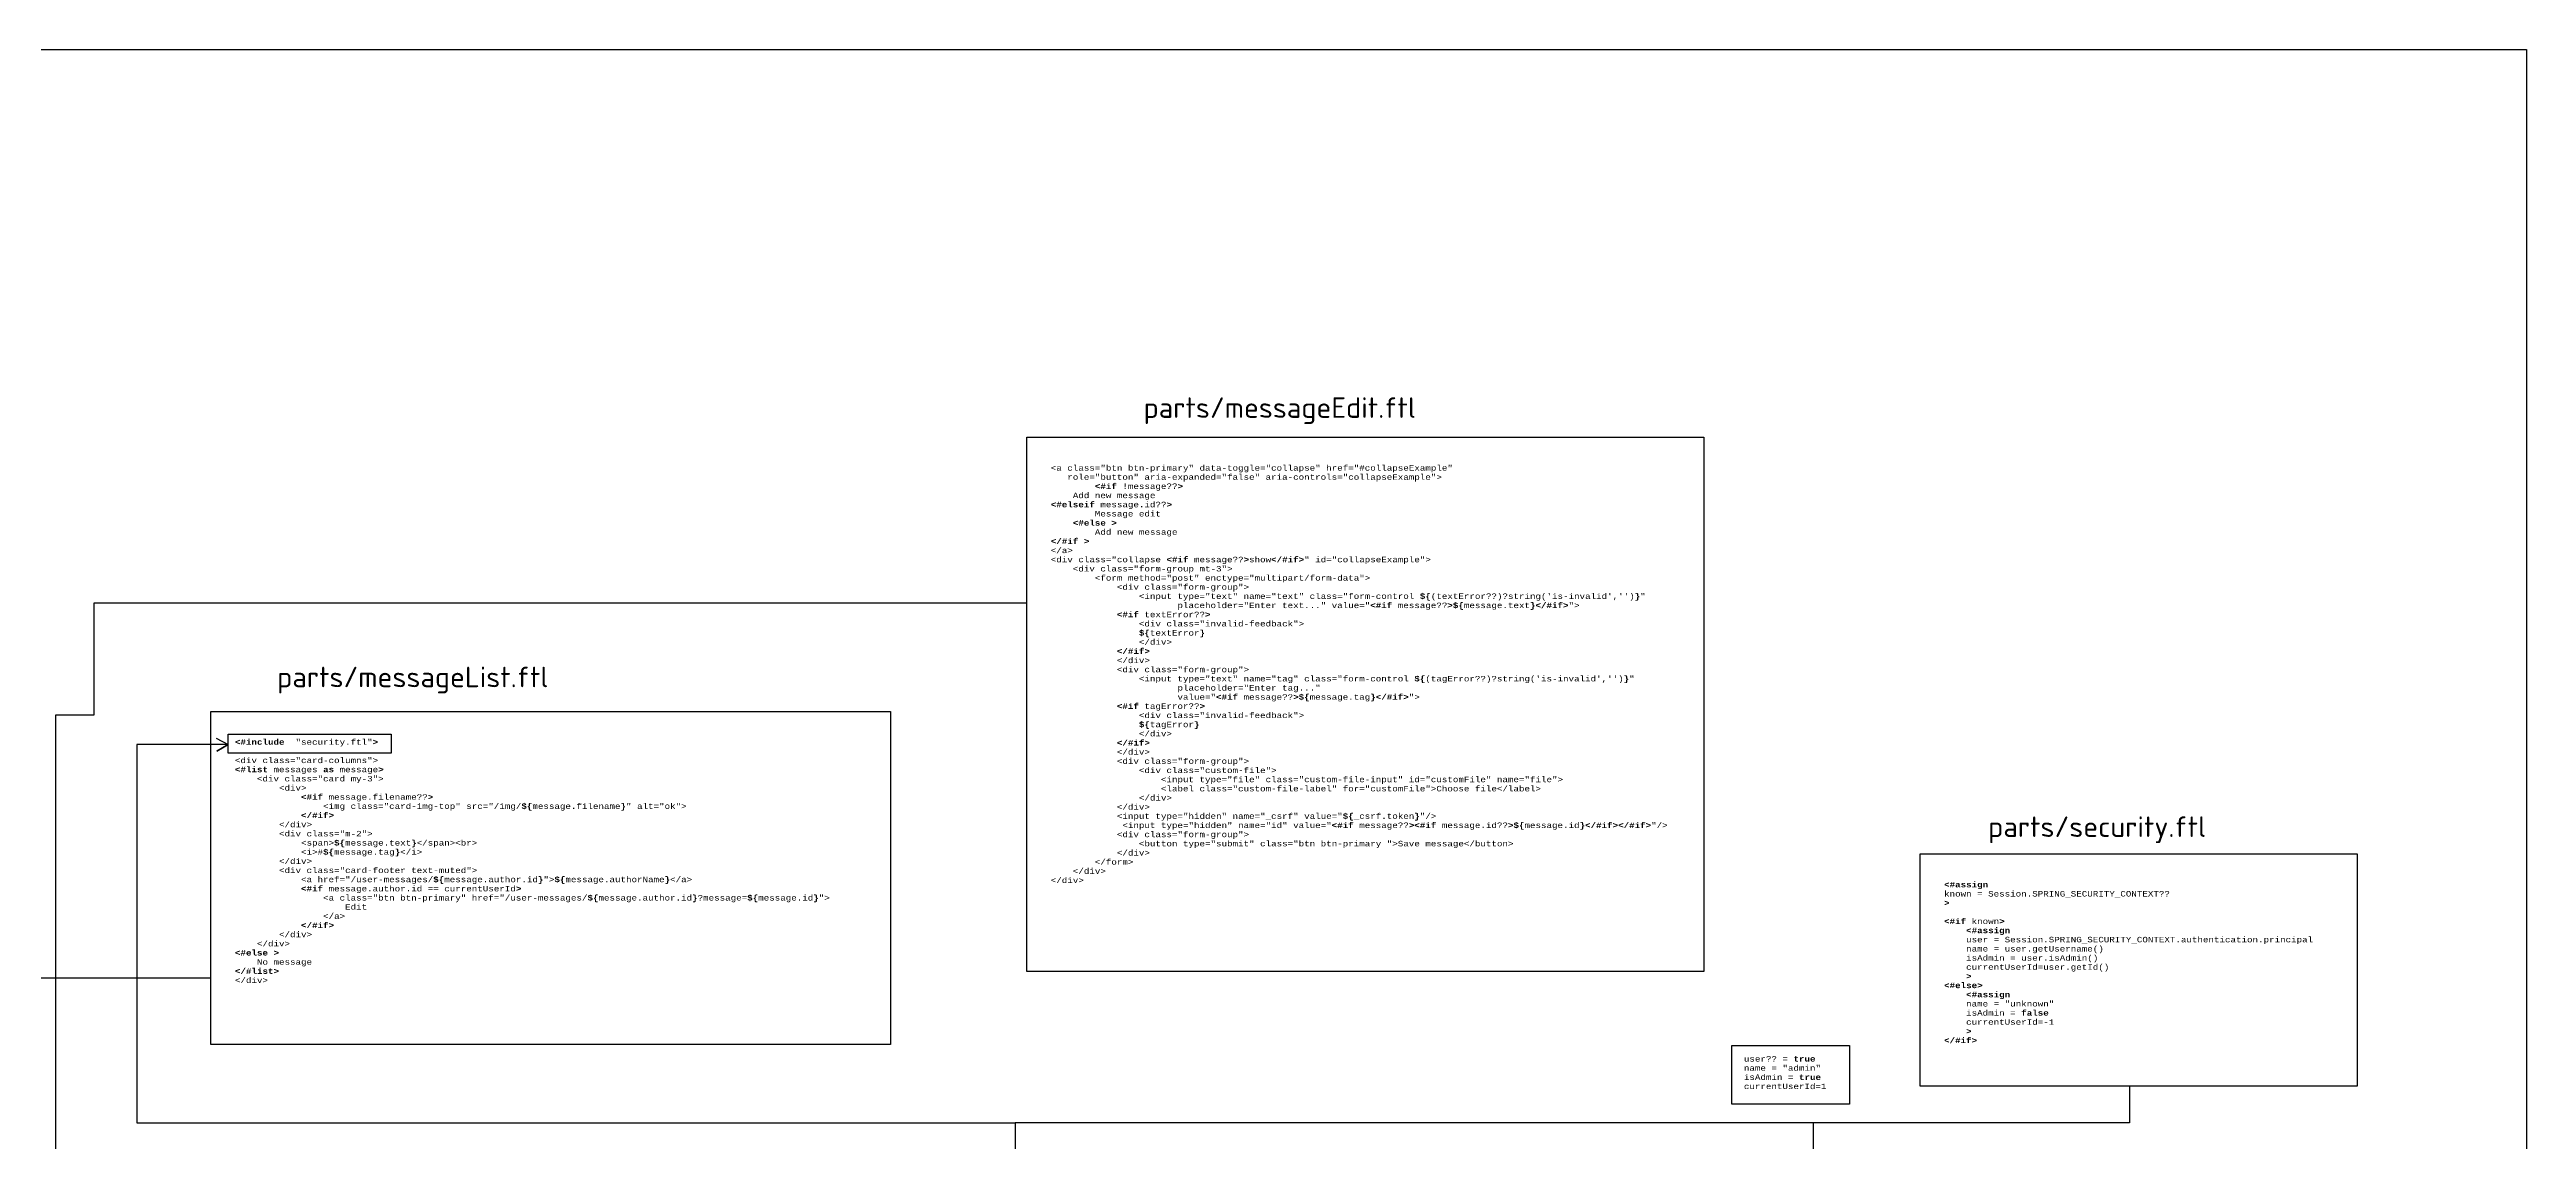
# Model space of a CAD drawing. Header units: millimetres. Extents: x 4539 to 8258, y 1617 to 3785.
# Drawn here: x 7413 to 8258, y 2363 to 2735 of the extents above; entities that cross this region are included whole.
import ezdxf

# ---------------------------------------------------------------- set-up
doc = ezdxf.new("R2010")
doc.units = ezdxf.units.MM
doc.styles.get("Standard").update_dxf_attribs({"font": 'arial.ttf'})

msp = doc.modelspace()

# ---------------------------------------------------------------- linework, layer by layer
at = {"color": 4, "lineweight": 30}
msp.add_lwpolyline([(6762.55, 2735.07), (8257.76, 2735.07), (8257.76, 1871.78), (6762.55, 1871.78)], close=True, dxfattribs=at)
at = {"color": 64, "lineweight": 30}
for points in [[(7746.13, 2602.82), (7977.16, 2602.82), (7977.16, 2420.55), (7746.13, 2420.55)], [(7467.81, 2509.31), (7699.71, 2509.31), (7699.71, 2395.65), (7467.81, 2395.65)]]:
    msp.add_lwpolyline(points, close=True, dxfattribs=at)
for points in [[(7746.13, 2546.28), (7427.93, 2546.28), (7427.93, 2508.05), (7414.79, 2508.05), (7414.79, 2310.29), (7043.62, 2310.29), (7043.62, 2147.3), (7037.38, 2160.75), (7043.62, 2147.3), (7051.46, 2160.55)], [(7467.81, 2418.26), (7385.5, 2418.26), (7385.5, 2335.1), (7010.13, 2335.1), (7010.13, 2147.3), (7003.12, 2161.93), (7010.13, 2147.3), (7016.99, 2161.46)]]:
    msp.add_lwpolyline(points, dxfattribs=at)
at = {"color": 2, "lineweight": 30}
for points in [[(7473.76, 2501.59), (7529.31, 2501.59), (7529.31, 2495.01), (7473.76, 2495.01)], [(8050.87, 2460.67), (8200.02, 2460.67), (8200.02, 2381.5), (8050.87, 2381.5)], [(7986.73, 2395.32), (8026.82, 2395.32), (8026.82, 2375.28), (7986.73, 2375.28)]]:
    msp.add_lwpolyline(points, close=True, dxfattribs=at)
for points in [[(7469.6, 2500.12), (7473.76, 2498.04), (7469.88, 2495.76), (7473.76, 2498.04), (7442.53, 2498.04), (7442.53, 2368.97), (7742.23, 2368.97)], [(8122.39, 2381.5), (8122.39, 2368.97), (7742.23, 2368.97)], [(7742.23, 2368.97), (7742.23, 2339.3), (7739.21, 2344.85), (7742.23, 2339.3), (7745.55, 2344.58)], [(8014.43, 2368.97), (8014.43, 2339.3), (8011.42, 2344.85), (8014.43, 2339.3), (8017.76, 2344.58)]]:
    msp.add_lwpolyline(points, dxfattribs=at)

# ---------------------------------------------------------------- texts
at = {"attachment_point": 1}
for s, width, insert, char_height in [('{\\fISOCPEUR|b0|i0|c0|p34;parts/messageEdit.ftl}', 101.5882, (7785.97, 2616.43), 7), ('{\\fCourier New|b0|i0|c204|p49;\\H0.75x;\\C43;\\c6995944;<a \\C9;\\c12237498;class=\\C73;\\c6406821;"btn btn-primary" \\C9;\\c12237498;data-toggle=\\C73;\\c6406821;"collapse" \\C9;\\c12237498;href=\\C73;\\c6406821;"#collapseExample"^J   \\C9;\\c12237498;role=\\C73;\\c6406821;"button" \\C9;\\c12237498;aria-expanded=\\C73;\\c6406821;"false" \\C9;\\c12237498;aria-controls=\\C73;\\c6406821;"collapseExample"\\C43;\\c6995944;>^J        \\fCourier New|b1|i0|c204|p49;\\C23;\\c3307724;<#if \\fCourier New|b0|i0|c204|p49;\\C153;\\c12293992;!\\C9;\\c13023145;message\\C153;\\c12293992;??\\fCourier New|b1|i0|c204|p49;\\C23;\\c3307724;>^J    \\fCourier New|b0|i0|c204|p49;\\C9;\\c13023145;Add new message^J\\fCourier New|b1|i0|c204|p49;\\C23;\\c3307724;<#elseif \\fCourier New|b0|i0|c204|p49;\\C9;\\c13023145;message.id\\C153;\\c12293992;??\\fCourier New|b1|i0|c204|p49;\\C23;\\c3307724;>^J        \\fCourier New|b0|i0|c204|p49;\\C9;\\c13023145;Message edit^J    \\fCourier New|b1|i0|c204|p49;\\C23;\\c3307724;<#else >^J        \\fCourier New|b0|i0|c204|p49;\\C9;\\c13023145;Add new message^J\\fCourier New|b1|i0|c204|p49;\\C23;\\c3307724;</#if >\\P\\fCourier New|b0|i0|c204|p49;\\C43;\\c6995944;</a>^J<div \\C9;\\c12237498;class=\\C73;\\c6406821;"collapse \\fCourier New|b1|i0|c204|p49;\\C23;\\c3307724;<#if \\fCourier New|b0|i0|c204|p49;\\C9;\\c13023145;message\\C153;\\c12293992;??\\fCourier New|b1|i0|c204|p49;\\C23;\\c3307724;>\\fCourier New|b0|i0|c204|p49;\\C73;\\c6406821;show\\fCourier New|b1|i0|c204|p49;\\C23;\\c3307724;</#if>\\fCourier New|b0|i0|c204|p49;\\C73;\\c6406821;" \\C9;\\c12237498;id=\\C73;\\c6406821;"collapseExample"\\C43;\\c6995944;>^J    <div \\C9;\\c12237498;class=\\C73;\\c6406821;"form-group mt-3"\\C43;\\c6995944;>^J        <form \\C9;\\c12237498;method=\\C73;\\c6406821;"post" \\C9;\\c12237498;enctype=\\C73;\\c6406821;"multipart/form-data"\\C43;\\c6995944;>^J            <div \\C9;\\c12237498;class=\\C73;\\c6406821;"form-group"\\C43;\\c6995944;>^J                <input \\C9;\\c12237498;type=\\C73;\\c6406821;"text" \\C9;\\c12237498;name=\\C73;\\c6406821;"text" \\C9;\\c12237498;class=\\C73;\\c6406821;"form-control \\fCourier New|b1|i0|c204|p49;\\C23;\\c3307724;$\\{\\fCourier New|b0|i0|c204|p49;\\C9;\\c13023145;(textError\\C153;\\c12293992;??\\C9;\\c13023145;)\\C153;\\c12293992;?\\C9;\\c13023145;string(\\C75;\\c5867370;\'is-invalid\'\\C23;\\c3307724;,\\C75;\\c5867370;\'\'\\C9;\\c13023145;)\\fCourier New|b1|i0|c204|p49;\\C23;\\c3307724;\\}\\fCourier New|b0|i0|c204|p49;\\C73;\\c6406821;"^J                       \\C9;\\c12237498;placeholder=\\C73;\\c6406821;"Enter text..." \\C9;\\c12237498;value=\\C73;\\c6406821;"\\fCourier New|b1|i0|c204|p49;\\C23;\\c3307724;<#if \\fCourier New|b0|i0|c204|p49;\\C9;\\c13023145;message\\C153;\\c12293992;??\\fCourier New|b1|i0|c204|p49;\\C23;\\c3307724;>$\\{\\fCourier New|b0|i0|c204|p49;\\C9;\\c13023145;message.text\\fCourier New|b1|i0|c204|p49;\\C23;\\c3307724;\\}</#if>\\fCourier New|b0|i0|c204|p49;\\C73;\\c6406821;"\\C43;\\c6995944;>^J            \\fCourier New|b1|i0|c204|p49;\\C23;\\c3307724;<#if \\fCourier New|b0|i0|c204|p49;\\C9;\\c13023145;textError\\C153;\\c12293992;??\\fCourier New|b1|i0|c204|p49;\\C23;\\c3307724;>^J                \\fCourier New|b0|i0|c204|p49;\\C43;\\c6995944;<div \\C9;\\c12237498;class=\\C73;\\c6406821;"invalid-feedback"\\C43;\\c6995944;>^J                \\fCourier New|b1|i0|c204|p49;\\C23;\\c3307724;$\\{\\fCourier New|b0|i0|c204|p49;\\C9;\\c13023145;textError\\fCourier New|b1|i0|c204|p49;\\C23;\\c3307724;\\}^J                \\fCourier New|b0|i0|c204|p49;\\C43;\\c6995944;</div>^J            \\fCourier New|b1|i0|c204|p49;\\C23;\\c3307724;</#if>^J            \\fCourier New|b0|i0|c204|p49;\\C43;\\c6995944;</div>^J            <div \\C9;\\c12237498;class=\\C73;\\c6406821;"form-group"\\C43;\\c6995944;>^J                <input \\C9;\\c12237498;type=\\C73;\\c6406821;"text" \\C9;\\c12237498;name=\\C73;\\c6406821;"tag" \\C9;\\c12237498;class=\\C73;\\c6406821;"form-control \\fCourier New|b1|i0|c204|p49;\\C23;\\c3307724;$\\{\\fCourier New|b0|i0|c204|p49;\\C9;\\c13023145;(tagError\\C153;\\c12293992;??\\C9;\\c13023145;)\\C153;\\c12293992;?\\C9;\\c13023145;string(\\C75;\\c5867370;\'is-invalid\'\\C23;\\c3307724;,\\C75;\\c5867370;\'\'\\C9;\\c13023145;)\\fCourier New|b1|i0|c204|p49;\\C23;\\c3307724;\\}\\fCourier New|b0|i0|c204|p49;\\C73;\\c6406821;"^J                       \\C9;\\c12237498;placeholder=\\C73;\\c6406821;"Enter tag..."^J                       \\C9;\\c12237498;value=\\C73;\\c6406821;"\\fCourier New|b1|i0|c204|p49;\\C23;\\c3307724;<#if \\fCourier New|b0|i0|c204|p49;\\C9;\\c13023145;message\\C153;\\c12293992;??\\fCourier New|b1|i0|c204|p49;\\C23;\\c3307724;>$\\{\\fCourier New|b0|i0|c204|p49;\\C9;\\c13023145;message.tag\\fCourier New|b1|i0|c204|p49;\\C23;\\c3307724;\\}</#if>\\fCourier New|b0|i0|c204|p49;\\C73;\\c6406821;"\\C43;\\c6995944;>^J            \\fCourier New|b1|i0|c204|p49;\\C23;\\c3307724;<#if \\fCourier New|b0|i0|c204|p49;\\C9;\\c13023145;tagError\\C153;\\c12293992;??\\fCourier New|b1|i0|c204|p49;\\C23;\\c3307724;>^J                \\fCourier New|b0|i0|c204|p49;\\C43;\\c6995944;<div \\C9;\\c12237498;class=\\C73;\\c6406821;"invalid-feedback"\\C43;\\c6995944;>^J                \\fCourier New|b1|i0|c204|p49;\\C23;\\c3307724;$\\{\\fCourier New|b0|i0|c204|p49;\\C9;\\c13023145;tagError\\fCourier New|b1|i0|c204|p49;\\C23;\\c3307724;\\}^J                \\fCourier New|b0|i0|c204|p49;\\C43;\\c6995944;</div>^J            \\fCourier New|b1|i0|c204|p49;\\C23;\\c3307724;</#if>^J            \\fCourier New|b0|i0|c204|p49;\\C43;\\c6995944;</div>^J            <div \\C9;\\c12237498;class=\\C73;\\c6406821;"form-group"\\C43;\\c6995944;>^J                <div \\C9;\\c12237498;class=\\C73;\\c6406821;"custom-file"\\C43;\\c6995944;>^J                    <input \\C9;\\c12237498;type=\\C73;\\c6406821;"file" \\C9;\\c12237498;class=\\C73;\\c6406821;"custom-file-input" \\C9;\\c12237498;id=\\C73;\\c6406821;"customFile" \\C9;\\c12237498;name=\\C73;\\c6406821;"file"\\C43;\\c6995944;>^J                    <label \\C9;\\c12237498;class=\\C73;\\c6406821;"custom-file-label" \\C9;\\c12237498;for=\\C73;\\c6406821;"customFile"\\C43;\\c6995944;>\\C9;\\c13023145;Choose file\\C43;\\c6995944;</label>^J                </div>^J            </div>^J            <input \\C9;\\c12237498;type=\\C73;\\c6406821;"hidden" \\C9;\\c12237498;name=\\C73;\\c6406821;"_csrf" \\C9;\\c12237498;value=\\C73;\\c6406821;"\\fCourier New|b1|i0|c204|p49;\\C23;\\c3307724;$\\{\\fCourier New|b0|i0|c204|p49;\\C9;\\c13023145;_csrf.token\\fCourier New|b1|i0|c204|p49;\\C23;\\c3307724;\\}\\fCourier New|b0|i0|c204|p49;\\C73;\\c6406821;"\\C43;\\c6995944;/>^J             <input \\C9;\\c12237498;type=\\C73;\\c6406821;"hidden" \\C9;\\c12237498;name=\\C73;\\c6406821;"id" \\C9;\\c12237498;value=\\C73;\\c6406821;"\\fCourier New|b1|i0|c204|p49;\\C23;\\c3307724;<#if \\fCourier New|b0|i0|c204|p49;\\C9;\\c13023145;message\\C153;\\c12293992;??\\fCourier New|b1|i0|c204|p49;\\C23;\\c3307724;><#if \\fCourier New|b0|i0|c204|p49;\\C9;\\c13023145;message.id\\C153;\\c12293992;??\\fCourier New|b1|i0|c204|p49;\\C23;\\c3307724;>$\\{\\fCourier New|b0|i0|c204|p49;\\C9;\\c13023145;message.id\\fCourier New|b1|i0|c204|p49;\\C23;\\c3307724;\\}</#if></#if>\\fCourier New|b0|i0|c204|p49;\\C73;\\c6406821;"\\C43;\\c6995944;/>^J            <div \\C9;\\c12237498;class=\\C73;\\c6406821;"form-group"\\C43;\\c6995944;>^J                <button \\C9;\\c12237498;type=\\C73;\\c6406821;"submit" \\C9;\\c12237498;class=\\C73;\\c6406821;"btn btn-primary "\\C43;\\c6995944;>\\C9;\\c13023145;Save message\\C43;\\c6995944;</button>^J            </div>^J        </form>^J    </div>^J</div>}', 256.2134, (7754.34, 2593.3), 2.5), ('{\\fISOCPEUR|b0|i0|c0|p34;parts/messageList.ftl}', 101.5882, (7490.4, 2524.55), 7), ('{\\fCourier New|b1|i0|c204|p49;\\H0.75x;\\C23;\\c3307724;<#include  \\fCourier New|b0|i0|c204|p49;\\C75;\\c5867370;"security.ftl"\\fCourier New|b1|i0|c204|p49;\\C23;\\c3307724;>^J^J\\fCourier New|b0|i0|c204|p49;\\C43;\\c6995944;<div \\C9;\\c12237498;class=\\C73;\\c6406821;"card-columns"\\C43;\\c6995944;>^J\\fCourier New|b1|i0|c204|p49;\\C23;\\c3307724;<#list \\fCourier New|b0|i0|c204|p49;\\C9;\\c13023145;messages \\fCourier New|b1|i0|c204|p49;\\C23;\\c3307724;as \\fCourier New|b0|i0|c204|p49;\\C9;\\c13023145;message\\fCourier New|b1|i0|c204|p49;\\C23;\\c3307724;>^J    \\fCourier New|b0|i0|c204|p49;\\C43;\\c6995944;<div \\C9;\\c12237498;class=\\C73;\\c6406821;"card my-3"\\C43;\\c6995944;>^J        <div>^J            \\fCourier New|b1|i0|c204|p49;\\C23;\\c3307724;<#if \\fCourier New|b0|i0|c204|p49;\\C9;\\c13023145;message.filename\\C153;\\c12293992;??\\fCourier New|b1|i0|c204|p49;\\C23;\\c3307724;>^J                \\fCourier New|b0|i0|c204|p49;\\C43;\\c6995944;<img \\C9;\\c12237498;class=\\C73;\\c6406821;"card-img-top" \\C9;\\c12237498;src=\\C73;\\c6406821;"/img/\\fCourier New|b1|i0|c204|p49;\\C23;\\c3307724;$\\{\\fCourier New|b0|i0|c204|p49;\\C9;\\c13023145;message.filename\\fCourier New|b1|i0|c204|p49;\\C23;\\c3307724;\\}\\fCourier New|b0|i0|c204|p49;\\C73;\\c6406821;" \\C9;\\c12237498;alt=\\C73;\\c6406821;"ok"\\C43;\\c6995944;>^J            \\fCourier New|b1|i0|c204|p49;\\C23;\\c3307724;</#if>^J        \\fCourier New|b0|i0|c204|p49;\\C43;\\c6995944;</div>^J        <div \\C9;\\c12237498;class=\\C73;\\c6406821;"m-2"\\C43;\\c6995944;>^J            <span>\\fCourier New|b1|i0|c204|p49;\\C23;\\c3307724;$\\{\\fCourier New|b0|i0|c204|p49;\\C9;\\c13023145;message.text\\fCourier New|b1|i0|c204|p49;\\C23;\\c3307724;\\}\\fCourier New|b0|i0|c204|p49;\\C43;\\c6995944;</span><br>^J            <i>\\C9;\\c13023145;#\\fCourier New|b1|i0|c204|p49;\\C23;\\c3307724;$\\{\\fCourier New|b0|i0|c204|p49;\\C9;\\c13023145;message.tag\\fCourier New|b1|i0|c204|p49;\\C23;\\c3307724;\\}\\fCourier New|b0|i0|c204|p49;\\C43;\\c6995944;</i>^J        </div>^J        <div \\C9;\\c12237498;class=\\C73;\\c6406821;"card-footer text-muted"\\C43;\\c6995944;>^J            <a \\C9;\\c12237498;href=\\C73;\\c6406821;"/user-messages/\\fCourier New|b1|i0|c204|p49;\\C23;\\c3307724;$\\{\\fCourier New|b0|i0|c204|p49;\\C9;\\c13023145;message.author.id\\fCourier New|b1|i0|c204|p49;\\C23;\\c3307724;\\}\\fCourier New|b0|i0|c204|p49;\\C73;\\c6406821;"\\C43;\\c6995944;>\\fCourier New|b1|i0|c204|p49;\\C23;\\c3307724;$\\{\\fCourier New|b0|i0|c204|p49;\\C9;\\c13023145;message.authorName\\fCourier New|b1|i0|c204|p49;\\C23;\\c3307724;\\}\\fCourier New|b0|i0|c204|p49;\\C43;\\c6995944;</a>^J            \\fCourier New|b1|i0|c204|p49;\\C23;\\c3307724;<#if \\fCourier New|b0|i0|c204|p49;\\C9;\\c13023145;message.author.id == currentUserId\\fCourier New|b1|i0|c204|p49;\\C23;\\c3307724;>^J                \\fCourier New|b0|i0|c204|p49;\\C43;\\c6995944;<a \\C9;\\c12237498;class=\\C73;\\c6406821;"btn btn-primary" \\C9;\\c12237498;href=\\C73;\\c6406821;"/user-messages/\\fCourier New|b1|i0|c204|p49;\\C23;\\c3307724;$\\{\\fCourier New|b0|i0|c204|p49;\\C9;\\c13023145;message.author.id\\fCourier New|b1|i0|c204|p49;\\C23;\\c3307724;\\}\\fCourier New|b0|i0|c204|p49;\\C73;\\c6406821;?message=\\fCourier New|b1|i0|c204|p49;\\C23;\\c3307724;$\\{\\fCourier New|b0|i0|c204|p49;\\C9;\\c13023145;message.id\\fCourier New|b1|i0|c204|p49;\\C23;\\c3307724;\\}\\fCourier New|b0|i0|c204|p49;\\C73;\\c6406821;"\\C43;\\c6995944;>^J                    \\C9;\\c13023145;Edit^J                \\C43;\\c6995944;</a>^J            \\fCourier New|b1|i0|c204|p49;\\C23;\\c3307724;</#if>^J        \\fCourier New|b0|i0|c204|p49;\\C43;\\c6995944;</div>^J    </div>^J\\fCourier New|b1|i0|c204|p49;\\C23;\\c3307724;<#else >^J    \\fCourier New|b0|i0|c204|p49;\\C9;\\c13023145;No message^J\\fCourier New|b1|i0|c204|p49;\\C23;\\c3307724;</#list>^J\\fCourier New|b0|i0|c204|p49;\\C43;\\c6995944;</div>}', 278.3223, (7476.02, 2499.8), 2.5), ('{\\fISOCPEUR|b0|i0|c0|p34;parts/security.ftl}', 101.5882, (8074.1, 2473.48), 7), ('{\\fCourier New|b1|i0|c204|p49;\\H0.75x;\\C23;\\c3307724;<#assign^J\\fCourier New|b0|i0|c204|p49;\\C9;\\c13023145;known = Session.SPRING_SECURITY_CONTEXT\\C153;\\c12293992;??^J\\fCourier New|b1|i0|c204|p49;\\C23;\\c3307724;>^J^J<#if \\fCourier New|b0|i0|c204|p49;\\C9;\\c13023145;known\\fCourier New|b1|i0|c204|p49;\\C23;\\c3307724;>^J    <#assign^J    \\fCourier New|b0|i0|c204|p49;\\C9;\\c13023145;user = Session.SPRING_SECURITY_CONTEXT.authentication.principal^J    name = user.getUsername()^J    isAdmin = user.isAdmin()^J    currentUserId=user.getId()^J    \\fCourier New|b1|i0|c204|p49;\\C23;\\c3307724;>^J<#else>^J    <#assign^J    \\fCourier New|b0|i0|c204|p49;\\C9;\\c13023145;name = \\C75;\\c5867370;"unknown"^J    \\C9;\\c13023145;isAdmin = \\fCourier New|b1|i0|c204|p49;\\C23;\\c3307724;false^J    \\fCourier New|b0|i0|c204|p49;\\C9;\\c13023145;currentUserId=-\\C153;\\c12293992;1^J    \\fCourier New|b1|i0|c204|p49;\\C23;\\c3307724;>^J</#if>}', 143.1692, (8059.08, 2451.16), 2.5), ('{\\fCourier New|b1|i0|c204|p49;\\H0.75x;\\C23;\\c3307724;    \\fCourier New|b0|i0|c204|p49;\\C9;\\c13023145;user\\fCourier New|b0|i0|c0|p49;??\\fCourier New|b0|i0|c204|p49; = \\fCourier New|b1|i0|c0|p49;\\C23;\\c3307724;true\\fCourier New|b0|i0|c0|p49;\\C9;\\c13023145;\\P\\fCourier New|b1|i0|c204|p49;\\C23;\\c3307724;    \\fCourier New|b0|i0|c204|p49;\\C9;\\c13023145;name = \\C75;\\c5867370;"\\fCourier New|b0|i0|c0|p49;admin\\fCourier New|b0|i0|c204|p49;"^J    \\C9;\\c13023145;isAdmin = \\fCourier New|b1|i0|c0|p49;\\C23;\\c3307724;true\\fCourier New|b1|i0|c204|p49;^J    \\fCourier New|b0|i0|c204|p49;\\C9;\\c13023145;currentUserId=\\C153;\\c12293992;1}', 48.321, (7983.27, 2391.73), 2.5)]:
    msp.add_mtext_dynamic_manual_height_columns(s, width=width, gutter_width=12.5, heights=[0], dxfattribs=dict(at, insert=insert, char_height=char_height))

doc.saveas('drawing.dxf')
